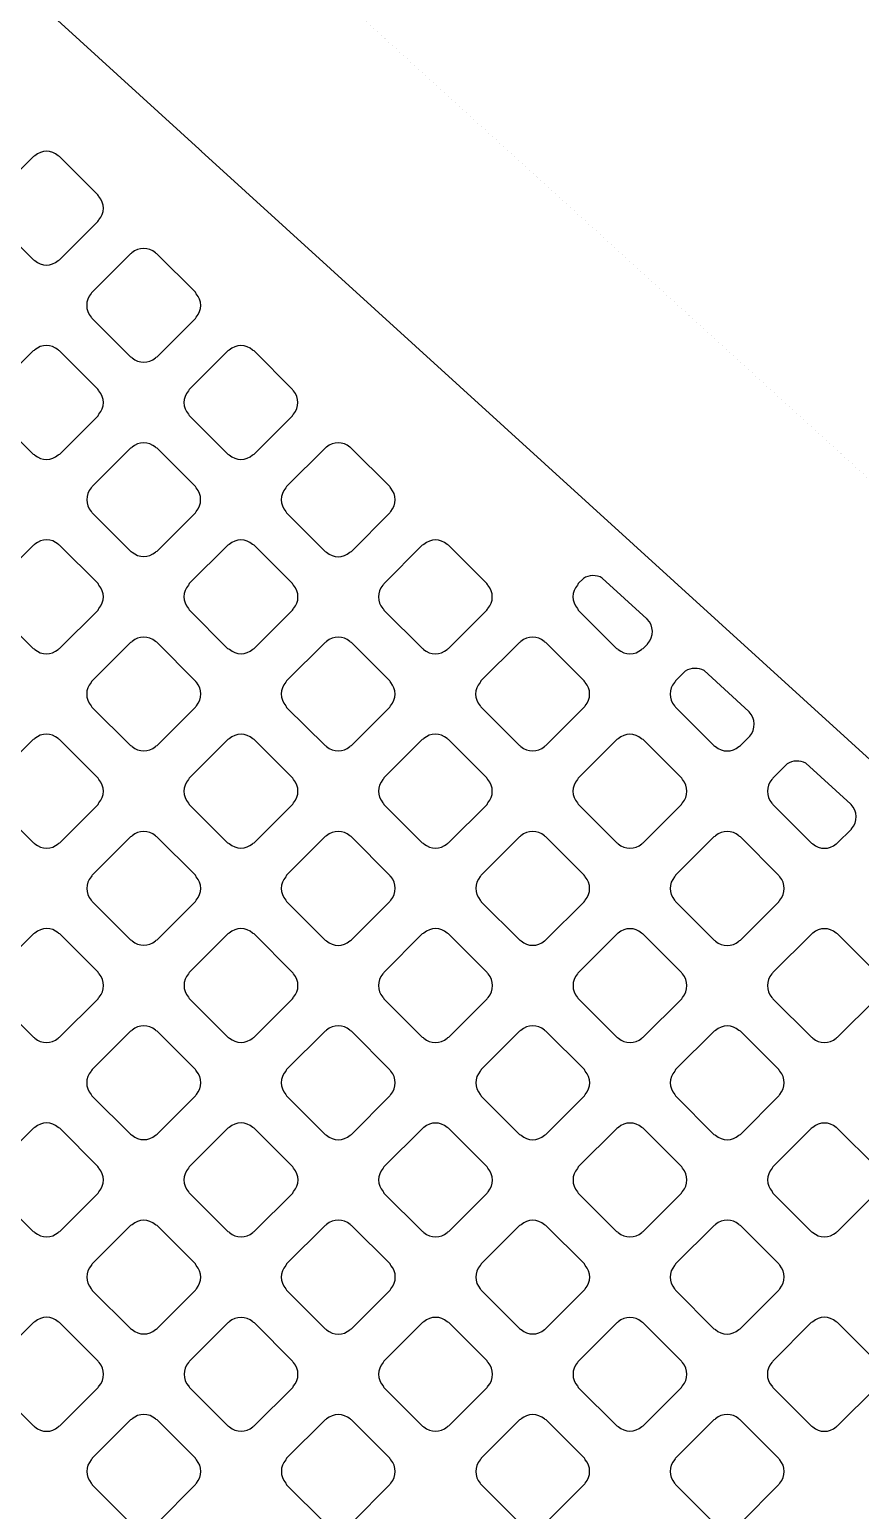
# Model space of a CAD drawing. Extents: x 0 to 248, y 0 to 175.
# Drawn here: x 95.17 to 96.091, y 139.184 to 140.826 of the extents above; entities that cross this region are included whole.
import ezdxf

# ---------------------------------------------------------------- set-up
doc = ezdxf.new("R2010")
doc.units = 0
doc.layers.add('gbr-dxf', color=7, linetype='Continuous')
doc.layers.add('gbr-outline-dxf', color=2, linetype='Continuous')

msp = doc.modelspace()

# ---------------------------------------------------------------- linework, layer by layer
at = {"layer": 'gbr-dxf', "linetype": 'Continuous'}
msp.add_lwpolyline([(94.0058, 141.9246), (95.1324, 140.8985, -0.024318), (95.1342, 140.897), (95.3578, 140.6933, -0.03047), (95.36, 140.6913), (96.3632, 139.7776, -0.023884), (96.365, 139.7762), (97.1257, 139.0832, -0.015661), (97.1267, 139.0823, -0.092405), (97.1862, 139.0028, -0.015542), (97.1868, 139.0015, -0.11296), (97.214, 138.8836, -0.013611), (97.214, 138.8824), (97.214, 138.7369)], format="xyb", dxfattribs=at)
for points in [[(95.1304, 140.6409, 0.37947), (95.1304, 140.615, -0.092348), (95.1313, 140.6134), (95.174, 140.5707, -0.088202), (95.1755, 140.5698, 0.37981), (95.2015, 140.5698, -0.095956), (95.2031, 140.5708), (95.2456, 140.6133, -0.096332), (95.2466, 140.6149, 0.379092), (95.2466, 140.6409, -0.099754), (95.2456, 140.6426), (95.203, 140.6852, -0.087638), (95.2015, 140.6861, 0.37905), (95.1756, 140.6861, -0.095862), (95.174, 140.6852), (95.1313, 140.6426, -0.096423)], [(95.238, 140.5332, 0.379778), (95.238, 140.5072, -0.083317), (95.2389, 140.5058), (95.2817, 140.463, -0.096111), (95.2834, 140.462, 0.37981), (95.3093, 140.462, -0.095956), (95.311, 140.463), (95.3535, 140.5055, -0.096332), (95.3545, 140.5072, 0.379092), (95.3545, 140.5331, -0.091563), (95.3536, 140.5347), (95.3108, 140.5774, -0.096036), (95.3092, 140.5784, 0.378853), (95.2832, 140.5784, -0.096614), (95.2816, 140.5774), (95.239, 140.5348, -0.096558)], [(95.1304, 140.3996, -0.103999), (95.1314, 140.3978), (95.1739, 140.3552, -0.099849), (95.1756, 140.3542, 0.37889), (95.2016, 140.3543, -0.096117), (95.2032, 140.3552), (95.2457, 140.3978, -0.095895), (95.2467, 140.3994, 0.379201), (95.2467, 140.4254, -0.108153), (95.2456, 140.4272), (95.2031, 140.4697, -0.096111), (95.2015, 140.4707, 0.379731), (95.1755, 140.4707, -0.096458), (95.1739, 140.4697), (95.1313, 140.4272, -0.096627), (95.1304, 140.4255, 0.3795)], [(95.3458, 140.3994, -0.083548), (95.3467, 140.398), (95.3894, 140.3553, -0.096328), (95.3911, 140.3543, 0.379422), (95.417, 140.3543, -0.096625), (95.4187, 140.3553), (95.4612, 140.3978, -0.096857), (95.4622, 140.3995, 0.379237), (95.4622, 140.4254, -0.092052), (95.4613, 140.427), (95.4186, 140.4696, -0.095997), (95.417, 140.4706, 0.378889), (95.3911, 140.4706, -0.096614), (95.3894, 140.4696), (95.3468, 140.427, -0.096212), (95.3458, 140.4253, 0.379313)], [(95.2381, 140.2917, -0.096117), (95.2391, 140.2901), (95.2815, 140.2476, -0.10771), (95.2834, 140.2466, 0.379201), (95.3093, 140.2466, -0.095956), (95.311, 140.2476), (95.3535, 140.2901, -0.096111), (95.3544, 140.2917, 0.379451), (95.3545, 140.3177, -0.100588), (95.3535, 140.3194), (95.311, 140.3618, -0.104101), (95.3092, 140.3628, 0.379249), (95.2833, 140.3628, -0.096458), (95.2817, 140.3618), (95.2391, 140.3193, -0.096627), (95.2381, 140.3177, 0.3795)], [(95.4536, 140.3177, 0.37947), (95.4536, 140.2917, -0.092348), (95.4545, 140.2902), (95.4973, 140.2474, -0.088202), (95.4988, 140.2464, 0.379308), (95.5248, 140.2464, -0.09601), (95.5264, 140.2474), (95.569, 140.29, -0.096227), (95.57, 140.2916, 0.378897), (95.57, 140.3176, -0.100106), (95.569, 140.3193), (95.5262, 140.362, -0.087864), (95.5248, 140.3629, 0.378964), (95.4988, 140.3629, -0.095862), (95.4972, 140.362), (95.4545, 140.3193, -0.096423)], [(95.1304, 140.1839, -0.100082), (95.1314, 140.1822), (95.1739, 140.1397, -0.096227), (95.1755, 140.1387, 0.379201), (95.2015, 140.1387, -0.095956), (95.2031, 140.1397), (95.2457, 140.1823, -0.096332), (95.2467, 140.184, 0.379308), (95.2467, 140.2099, -0.095968), (95.2457, 140.2116), (95.203, 140.2543, -0.083772), (95.2016, 140.2552, 0.37947), (95.1757, 140.2552, -0.096458), (95.174, 140.2542), (95.1313, 140.2115, -0.096627), (95.1304, 140.2099, 0.3795)], [(95.3458, 140.184, -0.096259), (95.3468, 140.1824), (95.3893, 140.1398, -0.10739), (95.3912, 140.1388, 0.37889), (95.4171, 140.1388, -0.096259), (95.4188, 140.1398), (95.4613, 140.1823, -0.095895), (95.4623, 140.1839, 0.379201), (95.4623, 140.2099, -0.10047), (95.4613, 140.2116), (95.4188, 140.2541, -0.10399), (95.417, 140.2551, 0.379731), (95.391, 140.2551, -0.096458), (95.3894, 140.2541), (95.3468, 140.2116, -0.096857), (95.3458, 140.21, 0.3795)], [(95.5614, 140.2099, 0.379347), (95.5614, 140.1839, -0.092139), (95.5624, 140.1823), (95.6051, 140.1397, -0.087638), (95.6065, 140.1387, 0.378912), (95.6325, 140.1387, -0.094875), (95.6341, 140.1397), (95.6767, 140.1823, -0.095895), (95.6777, 140.1839, 0.379138), (95.6777, 140.2099, -0.101038), (95.6767, 140.2116), (95.6341, 140.2542, -0.088103), (95.6326, 140.2551, 0.378338), (95.6067, 140.2551, -0.096025), (95.605, 140.2542), (95.5624, 140.2115, -0.095895)], [(95.7769, 140.184, -0.103506), (95.7779, 140.1822), (95.8204, 140.1397, -0.099605), (95.8222, 140.1387, 0.378853), (95.8481, 140.1387, -0.096117), (95.8497, 140.1397), (95.8545, 140.1444, -0.046682), (95.855, 140.1451, 0.39165), (95.8544, 140.1722, -0.038586), (95.854, 140.1727), (95.8045, 140.2178, 0.275372), (95.7835, 140.2173), (95.7779, 140.2116, -0.096111), (95.7769, 140.21, 0.379571)], [(95.238, 140.0762, -0.092029), (95.2389, 140.0746), (95.2816, 140.032, -0.104101), (95.2834, 140.031, 0.379201), (95.3093, 140.031, -0.096458), (95.311, 140.032), (95.3536, 140.0746, -0.096627), (95.3546, 140.0762, 0.379308), (95.3546, 140.1022, -0.087946), (95.3537, 140.1036), (95.3108, 140.1465, -0.092398), (95.3093, 140.1474, 0.37947), (95.2833, 140.1474, -0.096723), (95.2817, 140.1464), (95.239, 140.1038, -0.096857), (95.238, 140.1021, 0.3795)], [(95.4537, 140.0762, -0.104473), (95.4547, 140.0744), (95.4972, 140.032, -0.100073), (95.4989, 140.031, 0.378484), (95.5248, 140.031, -0.095528), (95.5264, 140.032), (95.569, 140.0745, -0.095796), (95.5699, 140.0762, 0.378516), (95.57, 140.1021, -0.107844), (95.5689, 140.1039), (95.5265, 140.1464, -0.095796), (95.5248, 140.1474, 0.379347), (95.4989, 140.1474, -0.096458), (95.4972, 140.1464), (95.4547, 140.1038, -0.096857), (95.4537, 140.1022, 0.3795)], [(95.669, 140.1021, 0.379062), (95.669, 140.0762, -0.083163), (95.6699, 140.0748), (95.7128, 140.032, -0.096558), (95.7144, 140.031, 0.379413), (95.7403, 140.031, -0.096367), (95.742, 140.0319), (95.7846, 140.0745, -0.095895), (95.7856, 140.0762, 0.378647), (95.7856, 140.1021, -0.091942), (95.7846, 140.1037), (95.7419, 140.1464, -0.095895), (95.7402, 140.1474, 0.378884), (95.7143, 140.1474, -0.096259), (95.7127, 140.1464), (95.67, 140.1037, -0.096539)], [(95.8846, 140.0761, -0.091563), (95.8855, 140.0746), (95.9282, 140.0319, -0.103902), (95.93, 140.0309, 0.378769), (95.9559, 140.0309, -0.09601), (95.9576, 140.0319), (95.9674, 140.0417, -0.046299), (95.9679, 140.0424, 0.392673), (95.9672, 140.0695, -0.031561), (95.9669, 140.0699), (95.9173, 140.1151, 0.273533), (95.8964, 140.1145), (95.8856, 140.1037, -0.096423), (95.8846, 140.1021, 0.37901)], [(95.1304, 139.9685, -0.096625), (95.1313, 139.9669), (95.174, 139.9242, -0.092233), (95.1756, 139.9232, 0.379308), (95.2016, 139.9232, -0.09601), (95.2032, 139.9242), (95.2457, 139.9667, -0.096328), (95.2467, 139.9684, 0.378952), (95.2467, 139.9943, -0.099971), (95.2457, 139.996), (95.203, 140.0388, -0.087865), (95.2015, 140.0397, 0.37947), (95.1755, 140.0397, -0.096723), (95.1739, 140.0387), (95.1313, 139.9961, -0.096627), (95.1304, 139.9945, 0.379731)], [(95.3458, 139.9683, -0.09253), (95.3468, 139.9668), (95.3893, 139.9243, -0.104691), (95.3911, 139.9233, 0.378912), (95.417, 139.9232, -0.094875), (95.4186, 139.9242), (95.4614, 139.9669, -0.095997), (95.4623, 139.9685, 0.378429), (95.4623, 139.9944, -0.087652), (95.4614, 139.9959), (95.4187, 140.0387, -0.092456), (95.4171, 140.0396, 0.37947), (95.3911, 140.0396, -0.096458), (95.3895, 140.0386), (95.3468, 139.996, -0.096857), (95.3458, 139.9943, 0.379731)], [(95.5614, 139.9944, 0.379062), (95.5614, 139.9685, -0.104473), (95.5624, 139.9667), (95.6049, 139.9242, -0.100294), (95.6067, 139.9232, 0.379173), (95.6326, 139.9232, -0.09601), (95.6342, 139.9242), (95.6768, 139.9667, -0.096092), (95.6777, 139.9684, 0.379351), (95.6777, 139.9943, -0.108361), (95.6767, 139.9962), (95.6342, 140.0387, -0.096527), (95.6325, 140.0397, 0.379088), (95.6066, 140.0397, -0.096367), (95.605, 140.0387), (95.5624, 139.9961, -0.095895)], [(95.7769, 139.9684, -0.083226), (95.7777, 139.967), (95.8206, 139.9241, -0.095895), (95.8222, 139.9231, 0.378747), (95.8482, 139.9231, -0.09601), (95.8498, 139.9241), (95.8924, 139.9667, -0.096227), (95.8934, 139.9684, 0.37874), (95.8934, 139.9943, -0.091842), (95.8925, 139.9958), (95.8497, 140.0386, -0.095686), (95.848, 140.0396, 0.378853), (95.8221, 140.0396, -0.096614), (95.8205, 140.0386), (95.7779, 139.996, -0.096212), (95.7769, 139.9943, 0.379456)], [(95.9925, 139.9683, -0.095383), (95.9934, 139.9667), (96.0362, 139.9239, -0.091683), (96.0378, 139.923, 0.378673), (96.0637, 139.923, -0.095612), (96.0653, 139.924), (96.0803, 139.9389, -0.045506), (96.0808, 139.9396, 0.392126), (96.0802, 139.9667), (96.08, 139.9669), (96.03, 140.0124, 0.2718), (96.0093, 140.0117), (95.9935, 139.9959, -0.096857), (95.9925, 139.9943, 0.379141)], [(95.2381, 139.8606, -0.087848), (95.2391, 139.8592), (95.2817, 139.8165, -0.10046), (95.2834, 139.8155, 0.378912), (95.3093, 139.8155, -0.094875), (95.311, 139.8165), (95.3535, 139.8591, -0.095997), (95.3545, 139.8607, 0.378429), (95.3545, 139.8866, -0.092158), (95.3536, 139.8882), (95.3109, 139.9308, -0.096328), (95.3093, 139.9318, 0.37947), (95.2833, 139.9318, -0.096723), (95.2817, 139.9308), (95.2391, 139.8883, -0.096627), (95.2381, 139.8866, 0.379731)], [(95.4536, 139.8607, -0.096238), (95.4545, 139.859), (95.4973, 139.8163, -0.09197), (95.4988, 139.8154, 0.379299), (95.5248, 139.8154, -0.095956), (95.5264, 139.8164), (95.5691, 139.8591, -0.096332), (95.5701, 139.8607, 0.37975), (95.5701, 139.8867, -0.083522), (95.5692, 139.8881), (95.5263, 139.931, -0.087865), (95.5248, 139.9319, 0.379088), (95.4989, 139.9319, -0.096225), (95.4973, 139.931), (95.4545, 139.8882, -0.095895), (95.4536, 139.8866, 0.378576)], [(95.6693, 139.8607, -0.108042), (95.6703, 139.8589), (95.7127, 139.8165, -0.104264), (95.7145, 139.8154, 0.379451), (95.7404, 139.8154, -0.096117), (95.7421, 139.8164), (95.7846, 139.8589, -0.095796), (95.7856, 139.8606, 0.378779), (95.7856, 139.8865, -0.103884), (95.7846, 139.8883), (95.7421, 139.9307, -0.108196), (95.7403, 139.9318, 0.37947), (95.7143, 139.9318, -0.096458), (95.7127, 139.9308), (95.6702, 139.8883, -0.096627), (95.6693, 139.8867, 0.379731)], [(95.8847, 139.8606, -0.087343), (95.8856, 139.8591), (95.9286, 139.8161, -0.083337), (95.93, 139.8152, 0.378417), (95.9559, 139.8152, -0.096261), (95.9575, 139.8162), (96.0003, 139.8589, -0.095686), (96.0012, 139.8606, 0.378455), (96.0012, 139.8865, -0.087908), (96.0003, 139.888), (95.9575, 139.9308, -0.092398), (95.9559, 139.9318, 0.379605), (95.93, 139.9318, -0.096458), (95.9283, 139.9308), (95.8857, 139.8882, -0.096627), (95.8847, 139.8865, 0.379471)], [(95.1304, 139.7529, -0.091745), (95.1313, 139.7513), (95.1741, 139.7086, -0.087639), (95.1755, 139.7076, 0.379131), (95.2015, 139.7076, -0.095506), (95.2031, 139.7086), (95.2458, 139.7513, -0.095796), (95.2468, 139.7529, 0.378516), (95.2468, 139.7788, -0.104141), (95.2457, 139.7806), (95.2032, 139.8232, -0.09197), (95.2016, 139.8242, 0.379347), (95.1757, 139.8241, -0.096458), (95.174, 139.8232), (95.1313, 139.7805, -0.096627), (95.1304, 139.7788, 0.379762)], [(95.3458, 139.753, -0.087559), (95.3467, 139.7515), (95.3895, 139.7087, -0.100073), (95.3912, 139.7077, 0.379057), (95.4171, 139.7077, -0.096117), (95.4188, 139.7087), (95.4613, 139.7513, -0.095895), (95.4623, 139.7529, 0.379201), (95.4623, 139.7788, -0.092348), (95.4613, 139.7804), (95.4186, 139.8231, -0.096111), (95.417, 139.8241, 0.378966), (95.3911, 139.8241, -0.09574), (95.3894, 139.8231), (95.3468, 139.7805, -0.095824), (95.3459, 139.7789, 0.378576)], [(95.5614, 139.7529, -0.10047), (95.5624, 139.7512), (95.605, 139.7086, -0.096332), (95.6066, 139.7076, 0.37981), (95.6326, 139.7076, -0.096625), (95.6343, 139.7086), (95.6769, 139.7512, -0.096111), (95.6779, 139.7528, 0.37981), (95.6779, 139.7788, -0.096608), (95.6769, 139.7804), (95.6341, 139.8233, -0.083651), (95.6327, 139.8241, 0.379731), (95.6067, 139.8241, -0.096458), (95.605, 139.8232), (95.5624, 139.7805, -0.096627), (95.5614, 139.7788, 0.379731)], [(95.777, 139.7788, 0.379411), (95.777, 139.7528, -0.096117), (95.778, 139.7512), (95.8205, 139.7087, -0.107923), (95.8223, 139.7076, 0.37886), (95.8483, 139.7076, -0.095506), (95.8499, 139.7086), (95.8925, 139.7512, -0.095394), (95.8934, 139.7528, 0.379029), (95.8934, 139.7787, -0.100399), (95.8924, 139.7805), (95.8499, 139.8229, -0.10437), (95.8481, 139.824, 0.379357), (95.8222, 139.824, -0.096507), (95.8205, 139.823), (95.778, 139.7804, -0.096527)], [(95.9925, 139.7787, 0.378755), (95.9925, 139.7528, -0.092162), (95.9935, 139.7512), (96.0362, 139.7085, -0.087645), (96.0377, 139.7076, 0.379201), (96.0637, 139.7076, -0.096625), (96.0653, 139.7086), (96.1079, 139.7511, -0.096332), (96.1088, 139.7528, 0.379092), (96.1089, 139.7787, -0.100188), (96.1079, 139.7804), (96.0652, 139.8231, -0.088103), (96.0637, 139.824, 0.378698), (96.0378, 139.824, -0.096462), (96.0362, 139.823), (95.9935, 139.7803, -0.096301)], [(95.238, 139.6451, -0.083165), (95.2389, 139.6437), (95.2817, 139.6009, -0.095602), (95.2834, 139.5999, 0.379299), (95.3093, 139.5999, -0.096625), (95.311, 139.6009), (95.3536, 139.6435, -0.096111), (95.3546, 139.6452, 0.37975), (95.3546, 139.6711, -0.096766), (95.3536, 139.6728), (95.311, 139.7154, -0.10077), (95.3093, 139.7164, 0.379088), (95.2834, 139.7164, -0.096367), (95.2817, 139.7154), (95.239, 139.6727, -0.095796), (95.238, 139.671, 0.378576)], [(95.4537, 139.6452, -0.092052), (95.4546, 139.6436), (95.4975, 139.6007, -0.08752), (95.499, 139.5998, 0.378747), (95.5249, 139.5998, -0.09601), (95.5265, 139.6008), (95.5692, 139.6435, -0.096227), (95.5701, 139.6451, 0.379422), (95.5701, 139.671, -0.088014), (95.5692, 139.6725), (95.5264, 139.7153, -0.092233), (95.5248, 139.7163, 0.379731), (95.4989, 139.7163, -0.096458), (95.4972, 139.7153), (95.4547, 139.6728, -0.096627), (95.4537, 139.6711, 0.3795)], [(95.6693, 139.6451, -0.103612), (95.6703, 139.6433), (95.7128, 139.6008, -0.100093), (95.7145, 139.5998, 0.37886), (95.7404, 139.5998, -0.095506), (95.742, 139.6008), (95.7847, 139.6435, -0.096036), (95.7857, 139.6451, 0.378707), (95.7857, 139.671, -0.092029), (95.7848, 139.6726), (95.742, 139.7153, -0.096195), (95.7404, 139.7163, 0.379249), (95.7144, 139.7162, -0.096723), (95.7128, 139.7153), (95.6702, 139.6727, -0.096857), (95.6693, 139.671, 0.379762)], [(95.8848, 139.671, 0.378563), (95.8848, 139.6451, -0.099971), (95.8858, 139.6434), (95.9283, 139.6008, -0.096328), (95.93, 139.5998, 0.379422), (95.9559, 139.5999, -0.096625), (95.9576, 139.6008), (96.0002, 139.6434, -0.096111), (96.0011, 139.6451, 0.37975), (96.0012, 139.671, -0.096766), (96.0002, 139.6727), (95.9577, 139.7152, -0.10077), (95.956, 139.7162, 0.379005), (95.93, 139.7162, -0.096507), (95.9284, 139.7152), (95.8858, 139.6726, -0.096206)], [(95.1304, 139.5375, -0.103854), (95.1314, 139.5357), (95.1739, 139.4932, -0.099849), (95.1756, 139.4922, 0.378829), (95.2016, 139.4922, -0.095866), (95.2032, 139.4931), (95.2457, 139.5357, -0.096227), (95.2467, 139.5373, 0.379422), (95.2467, 139.5633, -0.108195), (95.2456, 139.5652), (95.2032, 139.6076, -0.096627), (95.2016, 139.6086, 0.378966), (95.1756, 139.6086, -0.095971), (95.174, 139.6076), (95.1314, 139.565, -0.095895), (95.1304, 139.5634, 0.378576)], [(95.3458, 139.5633, 0.378939), (95.3458, 139.5373, -0.083163), (95.3467, 139.5359), (95.3896, 139.4931, -0.096227), (95.3912, 139.4921, 0.379201), (95.4171, 139.4921, -0.095956), (95.4188, 139.4931), (95.4614, 139.5357, -0.096332), (95.4624, 139.5374, 0.37981), (95.4624, 139.5633, -0.096625), (95.4614, 139.565), (95.4188, 139.6076, -0.100476), (95.4171, 139.6086, 0.3795), (95.3911, 139.6086, -0.096614), (95.3895, 139.6076), (95.3468, 139.5649, -0.096539)], [(95.5615, 139.5633, 0.37891), (95.5615, 139.5374, -0.095866), (95.5625, 139.5357), (95.6052, 139.493, -0.091905), (95.6068, 139.4921, 0.378417), (95.6327, 139.4921, -0.096261), (95.6343, 139.493), (95.6769, 139.5356, -0.096036), (95.6779, 139.5372, 0.378707), (95.6778, 139.5632, -0.100402), (95.6768, 139.5649), (95.6341, 139.6076, -0.087648), (95.6326, 139.6085, 0.378939), (95.6067, 139.6085, -0.096614), (95.6051, 139.6075), (95.5625, 139.5649, -0.096539)], [(95.7769, 139.5631, 0.378563), (95.777, 139.5372, -0.092061), (95.7779, 139.5357), (95.8204, 139.4931, -0.103973), (95.8222, 139.4921, 0.379422), (95.8482, 139.4921, -0.096625), (95.8498, 139.4931), (95.8924, 139.5357, -0.096111), (95.8934, 139.5374, 0.379451), (95.8934, 139.5633, -0.087916), (95.8925, 139.5648), (95.8498, 139.6076, -0.091508), (95.8482, 139.6085, 0.378391), (95.8223, 139.6085, -0.096614), (95.8207, 139.6075), (95.7779, 139.5648, -0.096206)], [(95.9926, 139.5633, 0.37947), (95.9926, 139.5374, -0.104392), (95.9936, 139.5356), (96.036, 139.4932, -0.100151), (96.0377, 139.4922, 0.37981), (96.0637, 139.4922, -0.095956), (96.0653, 139.4932), (96.1078, 139.5357, -0.096332), (96.1088, 139.5373, 0.379451), (96.1088, 139.5633, -0.10824), (96.1077, 139.5651), (96.0653, 139.6075, -0.096539), (96.0637, 139.6085, 0.378699), (96.0378, 139.6085, -0.09601), (96.0361, 139.6075), (95.9935, 139.565, -0.096328)], [(95.2382, 139.4556, 0.379249), (95.2382, 139.4297, -0.108042), (95.2393, 139.4278), (95.2817, 139.3854, -0.104264), (95.2835, 139.3844, 0.379451), (95.3094, 139.3844, -0.096117), (95.3111, 139.3854), (95.3536, 139.4279, -0.095895), (95.3546, 139.4295, 0.379201), (95.3545, 139.4555, -0.104175), (95.3535, 139.4573), (95.3111, 139.4997, -0.108174), (95.3093, 139.5007, 0.3795), (95.2833, 139.5007, -0.096614), (95.2816, 139.4998), (95.2392, 139.4573, -0.096195)], [(95.4537, 139.4295, -0.087343), (95.4546, 139.4281), (95.4975, 139.3851, -0.083337), (95.4989, 139.3842, 0.378417), (95.5248, 139.3842, -0.096261), (95.5265, 139.3852), (95.5693, 139.428, -0.095394), (95.5702, 139.4296, 0.379029), (95.5702, 139.4556, -0.09253), (95.5693, 139.4571), (95.5266, 139.4998, -0.096423), (95.5249, 139.5008, 0.379731), (95.499, 139.5008, -0.096458), (95.4973, 139.4998), (95.4547, 139.4571, -0.096627), (95.4537, 139.4555, 0.379471)], [(95.6692, 139.4554, 0.378755), (95.6693, 139.4295, -0.087613), (95.6702, 139.4281), (95.7128, 139.3854, -0.100073), (95.7145, 139.3844, 0.379201), (95.7405, 139.3844, -0.096625), (95.7421, 139.3854), (95.7846, 139.4279, -0.096111), (95.7856, 139.4295, 0.379451), (95.7856, 139.4555, -0.092029), (95.7847, 139.4571), (95.742, 139.4997, -0.095997), (95.7404, 139.5007, 0.378391), (95.7145, 139.5007, -0.096462), (95.7128, 139.4997), (95.6702, 139.4571, -0.096301)], [(95.8847, 139.4295, -0.096625), (95.8857, 139.4279), (95.9283, 139.3853, -0.092233), (95.9298, 139.3843, 0.37981), (95.9558, 139.3843, -0.095956), (95.9574, 139.3853), (96.0002, 139.428, -0.096332), (96.0011, 139.4297, 0.37981), (96.0011, 139.4557, -0.083317), (96.0003, 139.4571), (95.9575, 139.4999, -0.088202), (95.956, 139.5008, 0.379731), (95.93, 139.5008, -0.096458), (95.9284, 139.4998), (95.8857, 139.4571, -0.096627), (95.8847, 139.4555, 0.379731)], [(95.1304, 139.3219, -0.100082), (95.1314, 139.3201), (95.174, 139.2775, -0.095895), (95.1756, 139.2765, 0.378747), (95.2016, 139.2765, -0.09601), (95.2032, 139.2775), (95.2459, 139.3202, -0.096227), (95.2468, 139.3218, 0.379422), (95.2468, 139.3478, -0.096608), (95.2458, 139.3494), (95.203, 139.3922, -0.083651), (95.2016, 139.3931, 0.379731), (95.1757, 139.3931, -0.096458), (95.174, 139.3921), (95.1313, 139.3495, -0.096627), (95.1304, 139.3478, 0.3795)], [(95.3459, 139.3218, -0.095866), (95.3469, 139.3202), (95.3894, 139.2777, -0.108091), (95.3913, 139.2766, 0.378417), (95.4172, 139.2766, -0.096261), (95.4188, 139.2776), (95.4614, 139.3202, -0.095394), (95.4624, 139.3218, 0.379029), (95.4623, 139.3477, -0.100399), (95.4613, 139.3495), (95.4189, 139.3919, -0.10437), (95.4171, 139.3929, 0.379731), (95.3911, 139.3929, -0.096458), (95.3895, 139.3919), (95.3469, 139.3494, -0.096627), (95.346, 139.3478, 0.379471)], [(95.5615, 139.3477, 0.378755), (95.5615, 139.3218, -0.092162), (95.5624, 139.3202), (95.6052, 139.2774, -0.087645), (95.6067, 139.2765, 0.379201), (95.6326, 139.2765, -0.096625), (95.6343, 139.2775), (95.6769, 139.3201, -0.096111), (95.6779, 139.3218, 0.37975), (95.6779, 139.3478, -0.104464), (95.6768, 139.3496), (95.6343, 139.3921, -0.092456), (95.6327, 139.393, 0.379005), (95.6068, 139.393, -0.096507), (95.6052, 139.3921), (95.5624, 139.3493, -0.096301)], [(95.777, 139.3218, -0.087613), (95.7779, 139.3203), (95.8205, 139.2777, -0.099849), (95.8222, 139.2767, 0.37889), (95.8482, 139.2767, -0.096117), (95.8498, 139.2777), (95.8924, 139.3202, -0.095895), (95.8933, 139.3219, 0.379201), (95.8933, 139.3478, -0.092348), (95.8924, 139.3494), (95.8498, 139.3919, -0.096111), (95.8481, 139.3929, 0.379731), (95.8222, 139.3929, -0.096458), (95.8205, 139.3919), (95.778, 139.3494, -0.096627), (95.777, 139.3478, 0.3795)], [(95.9924, 139.3218, -0.10047), (95.9934, 139.3201), (96.036, 139.2775, -0.096111), (96.0377, 139.2765, 0.37981), (96.0637, 139.2765, -0.095956), (96.0653, 139.2775), (96.1079, 139.3201, -0.096332), (96.1089, 139.3218, 0.37981), (96.1089, 139.3478, -0.096625), (96.1079, 139.3494), (96.0651, 139.3922, -0.083651), (96.0637, 139.3931, 0.379731), (96.0377, 139.3931, -0.096458), (96.0361, 139.3921), (95.9934, 139.3495, -0.096627), (95.9924, 139.3478, 0.379731)], [(95.2382, 139.2141, -0.103582), (95.2392, 139.2123), (95.2817, 139.1698, -0.100217), (95.2834, 139.1688, 0.378417), (95.3093, 139.1688, -0.096261), (95.311, 139.1698), (95.3537, 139.2124, -0.095394), (95.3546, 139.2141, 0.379029), (95.3546, 139.24, -0.092418), (95.3537, 139.2416), (95.311, 139.2842, -0.096857), (95.3094, 139.2852, 0.379731), (95.2834, 139.2852, -0.096458), (95.2818, 139.2842), (95.2392, 139.2417, -0.096627), (95.2382, 139.24, 0.379471)], [(95.4537, 139.24, 0.378563), (95.4537, 139.2141, -0.099971), (95.4547, 139.2123), (95.4973, 139.1698, -0.096328), (95.4989, 139.1688, 0.379422), (95.5249, 139.1688, -0.096625), (95.5265, 139.1698), (95.5691, 139.2124, -0.096111), (95.5701, 139.214, 0.37975), (95.5701, 139.24, -0.096766), (95.5691, 139.2417), (95.5266, 139.2842, -0.10077), (95.5249, 139.2852, 0.379005), (95.499, 139.2852, -0.096507), (95.4973, 139.2842), (95.4547, 139.2416, -0.096206)], [(95.6692, 139.214, -0.083317), (95.6701, 139.2126), (95.7128, 139.1699, -0.096111), (95.7144, 139.1689, 0.379308), (95.7403, 139.1689, -0.09601), (95.742, 139.1699), (95.7846, 139.2125, -0.096227), (95.7856, 139.2142, 0.378952), (95.7856, 139.2401, -0.095968), (95.7847, 139.2417), (95.7422, 139.2842, -0.10077), (95.7404, 139.2852, 0.37947), (95.7145, 139.2852, -0.096458), (95.7128, 139.2842), (95.6702, 139.2416, -0.096627), (95.6692, 139.2399, 0.379731)], [(95.8847, 139.2141, -0.092162), (95.8857, 139.2126), (95.9285, 139.1697, -0.08752), (95.93, 139.1688, 0.37889), (95.9559, 139.1688, -0.096117), (95.9576, 139.1698), (96.0002, 139.2124, -0.095895), (96.0012, 139.2141, 0.379201), (96.0011, 139.24, -0.087784), (96.0002, 139.2415), (95.9574, 139.2843, -0.092233), (95.9559, 139.2853, 0.379731), (95.9299, 139.2853, -0.096458), (95.9282, 139.2843), (95.8857, 139.2417, -0.096627), (95.8847, 139.2401, 0.3795)]]:
    msp.add_lwpolyline(points, format="xyb", close=True, dxfattribs=at)
at = {"layer": 'gbr-outline-dxf', "linetype": 'Continuous', "const_width": 0.000025}
msp.add_lwpolyline([(97.4434, 131.5017), (97.4434, 138.8833, 0.211094), (97.28, 139.253), (91.6067, 144.4193, -0.211095), (91.4434, 144.789), (91.4434, 152.6922, 0.414217), (90.9434, 153.1922), (77.9434, 153.1922, 0.414217), (77.4434, 152.6922), (77.4434, 144.789, 0.211094), (77.6068, 144.4193), (83.2801, 139.253, -0.211095), (83.4434, 138.8833), (83.4434, 130.1255, 0.414217), (83.9434, 129.6255), (88.9434, 129.6255, 0.414217), (89.4434, 130.1255), (89.4434, 130.5017, -0.414217), (89.9434, 131.0017), (96.9434, 131.0017, 0.414217)], format="xyb", close=True, dxfattribs=at)

doc.saveas('drawing.dxf')
